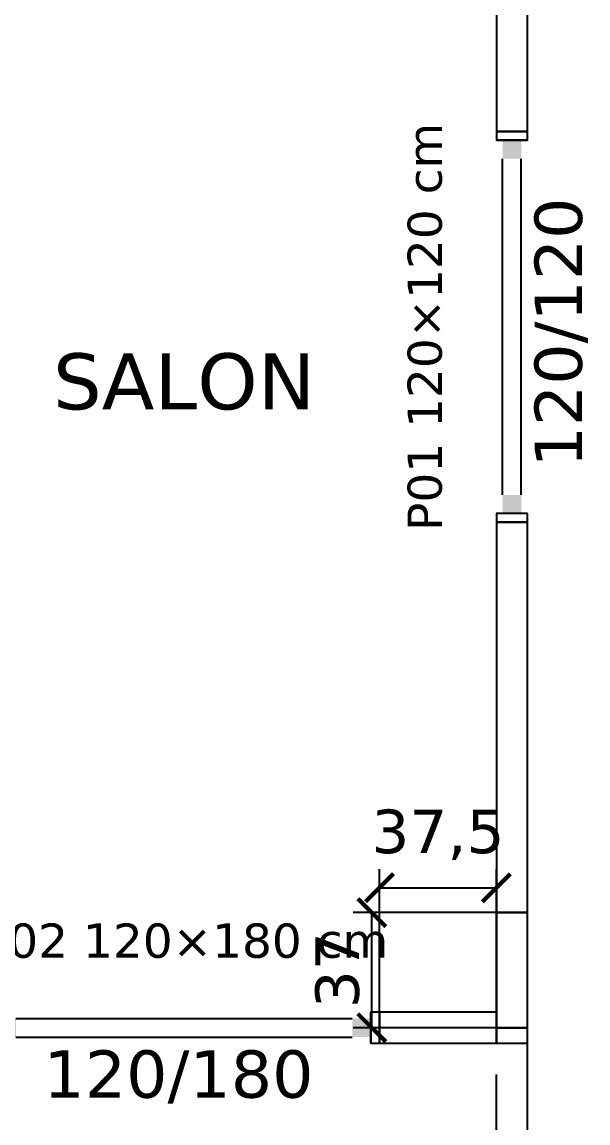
# Model space of a CAD drawing. Header units: centimetres. Extents: x -135 to 3640, y -1234 to 1338.
# Drawn here: x 2237.7 to 2419.4, y 174.4 to 528.2 of the extents above; entities that cross this region are included whole.
import ezdxf
from ezdxf.enums import TextEntityAlignment as Align

# ---------------------------------------------------------------- set-up
doc = ezdxf.new("R2010")
doc.units = ezdxf.units.CM
for name, color, linetype in [('MONTAJ_OZEL_OLCU', 6, 'Continuous'), ('MONTAJ_OZEL_PANO', 6, 'Continuous'), ('MONTAJ_STANDART', 7, 'Continuous'), ('MONTAJ_YAZI', 4, 'Continuous'), ('PENCERE', 10, 'Continuous')]:
    doc.layers.add(name, color=color, linetype=linetype)
doc.styles.add('PORTMAN', font='DejaVuSans.ttf')
doc.styles.get("Standard").update_dxf_attribs({"font": 'DejaVuSans.ttf'})
doc.dimstyles.new('PORTMAN', dxfattribs={"dimtxt": 14, "dimasz": 9, "dimexe": 6, "dimexo": 5, "dimgap": 4, "dimtad": 1, "dimtxsty": 'PORTMAN', "dimblk": 'ARCHTICK', "dimcen": 2.5, "dimazin": 3, "dimtfac": 0.5, "dimtmove": 2, "dimatfit": 3})

# ---------------------------------------------------------------- blocks, each defined once
blk = doc.blocks.new('kaynak-pencere-120180')
at = {"layer": 'PENCERE', "color": 1}
for p, q in [((53839.87, 6703.82), (53839.87, 6713.82)), ((53959.87, 6703.82), (53959.87, 6713.82)), ((53845.87, 6711.82), (53953.87, 6711.82)), ((53845.87, 6705.82), (53953.87, 6705.82))]:
    blk.add_line(p, q, dxfattribs=at)
for points in [[(53839.87, 6705.82), (53845.87, 6705.82), (53839.87, 6711.82), (53845.87, 6711.82)], [(53959.87, 6705.82), (53953.87, 6705.82), (53959.87, 6711.82), (53953.87, 6711.82)]]:
    blk.add_solid(points, dxfattribs=at)
at = {"layer": 'PENCERE', "color": 0, "lineweight": 25}
blk.add_text('120/180', height=15.217, dxfattribs=at).set_placement((53854.7, 6686.34))
blk = doc.blocks.new('BOM_P02_PENCERE_1200x1800')
at = {"layer": 'PENCERE'}
blk.add_blockref('kaynak-pencere-120180', (0, 0), dxfattribs=at)
blk = doc.blocks.new('BOM_D03_1255p0_DIS_P02')
for points in [[(0, 122.75), (10, 122.75), (10, 125.5), (0, 125.5)], [(0, 0), (10, 0), (10, 2.75), (0, 2.75)]]:
    blk.add_lwpolyline(points, close=True)
at = {"layer": 'PENCERE', "rotation": 270}
blk.add_blockref('BOM_P02_PENCERE_1200x1800', (-6703.823, 53962.624), dxfattribs=at)
blk = doc.blocks.new('MNT_BOM_D03_1255p0_DIS_P02')
blk.add_blockref('BOM_D03_1255p0_DIS_P02', (0, 0))
blk = doc.blocks.new('BOM_D12_375p0_DIS_DOLU')
blk.add_lwpolyline([(0, 0), (10, 0), (10, 37.5), (0, 37.5)], close=True)
blk = doc.blocks.new('MNT_BOM_D12_375p0_DIS_DOLU')
blk.add_blockref('BOM_D12_375p0_DIS_DOLU', (0, 0))
blk = doc.blocks.new('_ARCHTICK')
at = {"color": 0, "linetype": 'BYBLOCK', "const_width": 0.15}
blk.add_lwpolyline([(-0.5, -0.5), (0.5, 0.5)], dxfattribs=at)
blk = doc.blocks.new('BOM_D16_370p0_DIS_DOLU')
blk.add_lwpolyline([(0, 0), (10, 0), (10, 37), (0, 37)], close=True)
blk = doc.blocks.new('MNT_BOM_D16_370p0_DIS_DOLU')
blk.add_blockref('BOM_D16_370p0_DIS_DOLU', (0, 0))
blk = doc.blocks.new('BOM_D01_1255p0_DIS_DOLU')
blk.add_lwpolyline([(0, 0), (10, 0), (10, 125.5), (0, 125.5)], close=True)
blk = doc.blocks.new('MNT_BOM_D01_1255p0_DIS_DOLU')
blk.add_blockref('BOM_D01_1255p0_DIS_DOLU', (0, 0))
blk = doc.blocks.new('kaynak-pencere-120120')
at = {"layer": 'PENCERE', "color": 1}
for p, q in [((53387.01, 8192.86), (53397.01, 8192.86)), ((53389.01, 8186.86), (53389.01, 8078.86)), ((53395.01, 8186.86), (53395.01, 8078.86)), ((53387.01, 8072.86), (53397.01, 8072.86))]:
    blk.add_line(p, q, dxfattribs=at)
for points in [[(53389.01, 8192.86), (53389.01, 8186.86), (53395.01, 8192.86), (53395.01, 8186.86)], [(53389.01, 8072.86), (53389.01, 8078.86), (53395.01, 8072.86), (53395.01, 8078.86)]]:
    blk.add_solid(points, dxfattribs=at)
at = {"layer": 'PENCERE', "color": 0, "lineweight": 25}
blk.add_text('120/120', height=15.217, rotation=270, dxfattribs=at).set_placement((53369.52, 8178.03))
blk = doc.blocks.new('BOM_P01_PENCERE_1200x1200')
at = {"layer": 'PENCERE'}
blk.add_blockref('kaynak-pencere-120120', (0, 0), dxfattribs=at)
blk = doc.blocks.new('BOM_D02_1255p0_DIS_P01')
for points in [[(0, 122.75), (10, 122.75), (10, 125.5), (0, 125.5)], [(0, 0), (10, 0), (10, 2.75), (0, 2.75)]]:
    blk.add_lwpolyline(points, close=True)
at = {"layer": 'PENCERE'}
blk.add_blockref('BOM_P01_PENCERE_1200x1200', (-53387.006, -8070.111), dxfattribs=at)
blk = doc.blocks.new('MNT_BOM_D02_1255p0_DIS_P01')
blk.add_blockref('BOM_D02_1255p0_DIS_P01', (0, 0))
blk = doc.blocks.new('BOM_B02_DIS_KOSE_100x50')
blk.add_lwpolyline([(0, 0), (10, 0), (10, 5), (0, 5)], close=True)
blk = doc.blocks.new('MNT_BOM_B02_DIS_KOSE_100x50')
blk.add_blockref('BOM_B02_DIS_KOSE_100x50', (0, 0))
blk = doc.blocks.new('BOM_V06_VERANDA_YAN_2000p0')
at = {"lineweight": 25}
for p, q in [((0, 0), (0, 200)), ((-10, 10), (-10, 190))]:
    blk.add_line(p, q, dxfattribs=at)
blk = doc.blocks.new('MNT_BOM_V06_VERANDA_YAN_2000p0')
blk.add_blockref('BOM_V06_VERANDA_YAN_2000p0', (0, 0))

msp = doc.modelspace()

# ---------------------------------------------------------------- block references
at = {"layer": 'MONTAJ_OZEL_PANO'}
msp.add_blockref('MNT_BOM_D16_370p0_DIS_DOLU', (2390, 205), dxfattribs=at)
at = {"layer": 'MONTAJ_OZEL_PANO', "rotation": 270}
msp.add_blockref('MNT_BOM_D12_375p0_DIS_DOLU', (2352.5, 210), dxfattribs=at)
at = {"layer": 'MONTAJ_STANDART'}
for name, p in [('MNT_BOM_D01_1255p0_DIS_DOLU', (2390, 493)), ('MNT_BOM_D01_1255p0_DIS_DOLU', (2390, 242)), ('MNT_BOM_B02_DIS_KOSE_100x50', (2390, 200)), ('MNT_BOM_V06_VERANDA_YAN_2000p0', (2400, 0))]:
    msp.add_blockref(name, p, dxfattribs=at)
for name, p, rotation in [('MNT_BOM_D02_1255p0_DIS_P01', (2400, 493), 180), ('MNT_BOM_D03_1255p0_DIS_P02', (2352.5, 200), 90)]:
    msp.add_blockref(name, p, dxfattribs=dict(at, rotation=rotation))

# ---------------------------------------------------------------- texts
at = {"layer": 'MONTAJ_YAZI', "style": 'PORTMAN'}
msp.add_text('P01 120×120 cm', height=11, rotation=90, dxfattribs=at).set_placement((2367, 430.25), align=Align.MIDDLE_CENTER)
for s, height, p in [('SALON', 18, (2289.75, 412.75)), ('P02 120×180 cm', 11, (2289.75, 233))]:
    msp.add_text(s, height=height, dxfattribs=at).set_placement(p, align=Align.MIDDLE_CENTER)

# ---------------------------------------------------------------- dimensions: what is measured, and where the dimension line sits
at = {"layer": 'MONTAJ_OZEL_OLCU'}
msp.add_linear_dim(base=(2352.5, 250), p1=(2352.5, 200), p2=(2390, 200), dimstyle='PORTMAN', override={"dimtxt": 14, "dimasz": 9, "dimexe": 6, "dimexo": 5, "dimdec": 2, "dimzin": 8, "dimdsep": 44}, dxfattribs=at).render()
msp.add_linear_dim(base=(2350, 205), p1=(2400, 205), p2=(2400, 242), angle=90, dimstyle='PORTMAN', override={"dimtxt": 14, "dimasz": 9, "dimexe": 6, "dimexo": 5, "dimdec": 2, "dimzin": 8, "dimdsep": 44}, dxfattribs=at).render()

doc.saveas('drawing.dxf')
